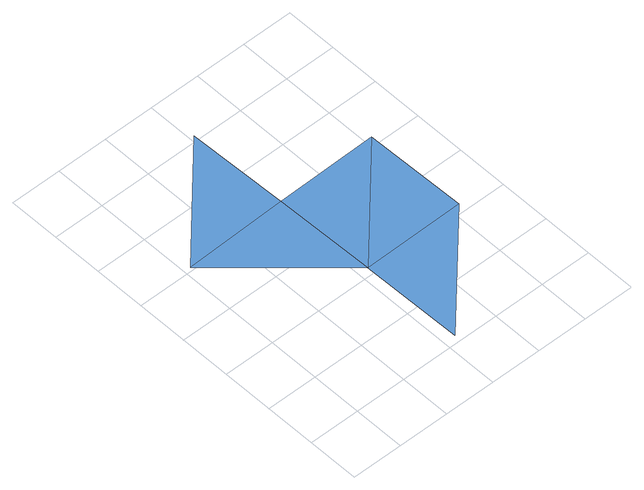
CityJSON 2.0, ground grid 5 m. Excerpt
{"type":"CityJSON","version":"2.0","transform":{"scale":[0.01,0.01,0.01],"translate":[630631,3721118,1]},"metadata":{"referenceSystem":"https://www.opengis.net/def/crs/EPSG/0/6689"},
"CityObjects":{
"waterbody1":{"type":"WaterBody","attributes":{"name":"福岡県津波浸水想定図","class":"1140","function":"2","WaterBodyTsunamiRiskAttribute.description":"1","WaterBodyTsunamiRiskAttribute.rank":"1"},"geometry":[{"type":"MultiSurface","lod":"1","boundaries":[[[0,1,2]],[[3,0,2]],[[4,1,5]],[[1,6,2]],[[6,1,4]]]}]}
},
"vertices":[
[64,2033,91],[1083,1053,114],[1064,2052,105],[1044,3052,83],[2083,1072,105],[1102,53,111],[2063,2072,105]
]}
